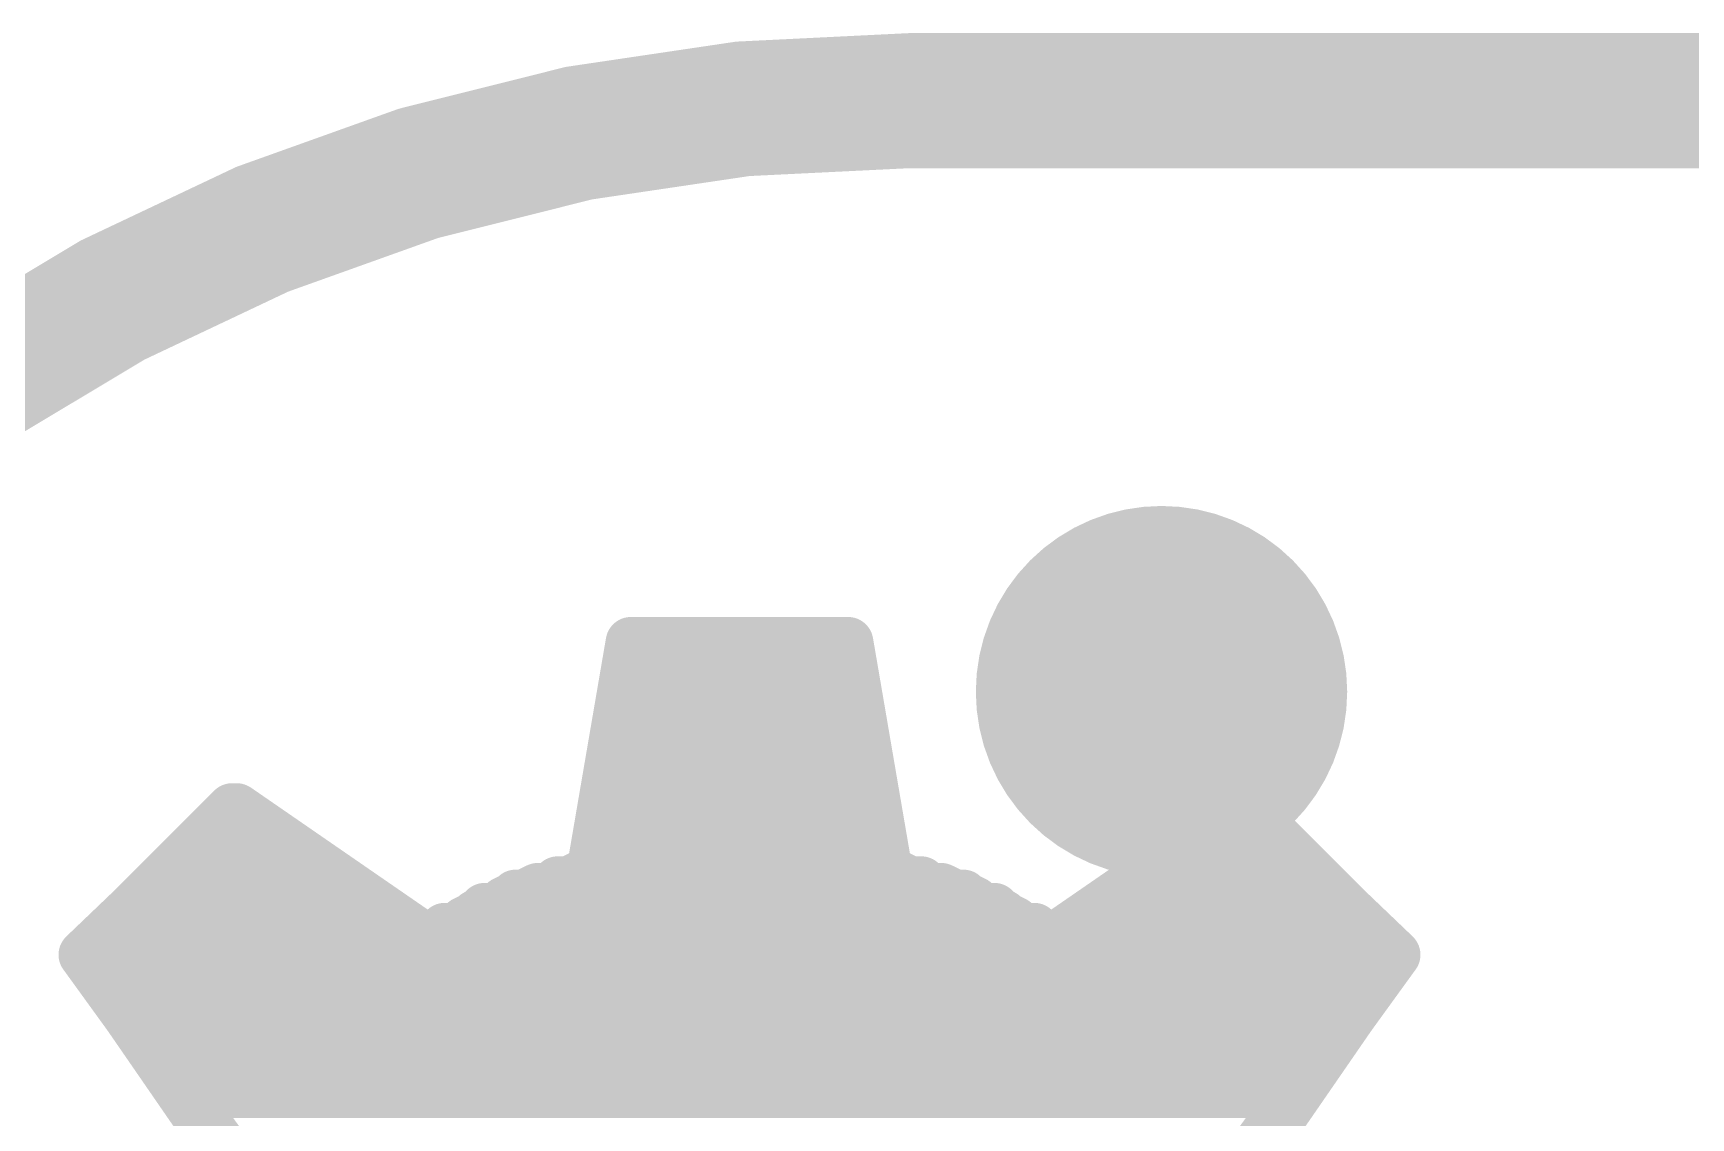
# Model space of a CAD drawing. Extents: x -34 to 73, y -65 to 31.
# Drawn here: x 1.223 to 3.717, y 26.41 to 28.042 of the extents above; entities that cross this region are included whole.
import ezdxf

# ---------------------------------------------------------------- set-up
doc = ezdxf.new("R2010")
doc.units = 0
for name, color, linetype in [('18', 110, 'CONTINUOUS'), ('20', 53, 'CONTINUOUS'), ('21', 41, 'CONTINUOUS'), ('22', 40, 'CONTINUOUS')]:
    doc.layers.add(name, color=color, linetype=linetype)

# ---------------------------------------------------------------- blocks, each defined once
blk = doc.blocks.new('ROUNDV')
at = {"const_width": 0.5}
blk.add_lwpolyline([(0, -0.25, 1), (0, 0.25, 1), (0, -0.25)], format="xyb", dxfattribs=at)

msp = doc.modelspace()

# ---------------------------------------------------------------- linework, layer by layer
at = {"layer": '20'}
for points, const_width in [([(2.54, 27.94, 0.4142), (0, 25.4)], 0.2032), ([(2.54, 27.9908, 1), (2.54, 27.8892)], 0.1016), ([(2.54, 27.8892, 1), (2.54, 27.9908)], 0.1016)]:
    msp.add_lwpolyline(points, format="xyb", dxfattribs=dict(at, const_width=const_width))
at = {"layer": '20', "const_width": 0.2032}
msp.add_lwpolyline([(8.382, 27.94), (2.54, 27.94)], dxfattribs=at)
at = {"layer": '21', "const_width": 0.076}
for points in [[(2.1226, 27.1254), (2.0626, 26.7754)], [(2.4426, 27.1254), (2.1226, 27.1254)], [(2.5026, 26.7754), (2.4426, 27.1254)], [(2.1107, 27.056), (2.4545, 27.056)], [(2.0977, 26.98), (2.4675, 26.98)], [(2.0847, 26.904), (2.4806, 26.904)], [(1.5226, 26.8754), (1.3026, 26.6554)], [(1.8126, 26.6754), (1.5226, 26.8754)], [(3.0426, 26.8754), (2.7526, 26.6754)], [(3.2726, 26.6554), (3.0426, 26.8754)], [(1.4752, 26.828), (1.5913, 26.828)], [(2.0716, 26.828), (2.4936, 26.828)], [(2.9739, 26.828), (3.0921, 26.828)], [(2.0526, 26.7754), (2.0326, 26.7654)], [(2.0626, 26.7754), (2.0526, 26.7754)], [(2.5226, 26.7754), (2.5026, 26.7754)], [(2.5426, 26.7654), (2.5226, 26.7754)], [(1.3992, 26.752), (1.7015, 26.752)], [(1.9826, 26.7554), (1.9626, 26.7454)], [(1.9759, 26.752), (2.5893, 26.752)], [(2.0026, 26.7554), (1.9826, 26.7554)], [(2.0126, 26.7654), (2.0026, 26.7554)], [(2.0326, 26.7654), (2.0126, 26.7654)], [(2.5526, 26.7654), (2.5426, 26.7654)], [(2.5726, 26.7554), (2.5526, 26.7654)], [(2.5826, 26.7554), (2.5726, 26.7554)], [(2.6026, 26.7454), (2.5826, 26.7554)], [(2.8637, 26.752), (3.1716, 26.752)], [(1.9026, 26.7254), (1.8926, 26.7154)], [(1.9226, 26.7254), (1.9026, 26.7254)], [(1.9326, 26.7354), (1.9226, 26.7254)], [(1.9526, 26.7454), (1.9326, 26.7354)], [(1.9626, 26.7454), (1.9526, 26.7454)], [(2.6226, 26.7454), (2.6026, 26.7454)], [(2.6326, 26.7354), (2.6226, 26.7454)], [(2.6526, 26.7254), (2.6326, 26.7354)], [(2.6626, 26.7254), (2.6526, 26.7254)], [(2.6826, 26.7154), (2.6626, 26.7254)], [(1.8726, 26.7054), (1.8626, 26.6954)], [(1.8926, 26.7154), (1.8726, 26.7054)], [(2.6926, 26.7054), (2.6826, 26.7154)], [(2.7126, 26.6954), (2.6926, 26.7054)], [(1.3232, 26.676), (1.8117, 26.676)], [(1.8326, 26.6854), (1.8126, 26.6754)], [(1.8139, 26.676), (2.752, 26.676)], [(1.8426, 26.6954), (1.8326, 26.6854)], [(1.8626, 26.6954), (1.8426, 26.6954)], [(2.7226, 26.6954), (2.7126, 26.6954)], [(2.7426, 26.6854), (2.7226, 26.6954)], [(2.7526, 26.6754), (2.7426, 26.6854)], [(2.7535, 26.676), (3.251, 26.676)], [(1.3026, 26.6554), (1.5026, 26.3654)], [(3.0626, 26.3654), (3.2726, 26.6554)], [(1.3408, 26.6), (3.2325, 26.6)], [(1.3932, 26.524), (3.1775, 26.524)], [(1.4456, 26.448), (3.1224, 26.448)]]:
    msp.add_lwpolyline(points, dxfattribs=at)
at = {"layer": '21', "const_width": 0.038}
for points in [[(2.1226, 27.1444, 1), (2.1226, 27.1064)], [(2.1413, 27.1222, 1), (2.1039, 27.1286)], [(2.4613, 27.1286, 1), (2.4239, 27.1222)], [(2.4426, 27.1064, 1), (2.4426, 27.1444)], [(2.1107, 27.075, 1), (2.1107, 27.037)], [(2.4545, 27.037, 1), (2.4545, 27.075)], [(2.0977, 26.999, 1), (2.0977, 26.961)], [(2.4675, 26.961, 1), (2.4675, 26.999)], [(2.0847, 26.923, 1), (2.0847, 26.885)], [(2.4806, 26.885, 1), (2.4806, 26.923)], [(1.5334, 26.891, 1), (1.5118, 26.8597)], [(1.536, 26.8619, 1), (1.5092, 26.8888)], [(3.0557, 26.8891, 1), (3.0295, 26.8616)], [(3.0534, 26.8597, 1), (3.0318, 26.891)], [(1.4752, 26.847, 1), (1.4752, 26.809)], [(1.5913, 26.809, 1), (1.5913, 26.847)], [(2.0716, 26.847, 1), (2.0716, 26.809)], [(2.4936, 26.809, 1), (2.4936, 26.847)], [(2.9739, 26.847, 1), (2.9739, 26.809)], [(3.0921, 26.809, 1), (3.0921, 26.847)], [(2.0526, 26.7944, 1), (2.0526, 26.7564)], [(2.0611, 26.7584, 1), (2.0441, 26.7924)], [(2.0626, 26.7564, 1), (2.0626, 26.7944)], [(2.5026, 26.7944, 1), (2.5026, 26.7564)], [(2.5311, 26.7924, 1), (2.5141, 26.7584)], [(2.5226, 26.7564, 1), (2.5226, 26.7944)], [(1.3992, 26.771, 1), (1.3992, 26.733)], [(1.7015, 26.733, 1), (1.7015, 26.771)], [(1.9759, 26.771, 1), (1.9759, 26.733)], [(1.9826, 26.7744, 1), (1.9826, 26.7364)], [(1.9911, 26.7384, 1), (1.9741, 26.7724)], [(2.0126, 26.7844, 1), (2.0126, 26.7464)], [(2.026, 26.7519, 1), (1.9992, 26.7788)], [(2.0026, 26.7364, 1), (2.0026, 26.7744)], [(2.0241, 26.7824, 1), (2.0411, 26.7484)], [(2.0326, 26.7464, 1), (2.0326, 26.7844)], [(2.0439, 26.7786, 1), (2.0813, 26.7722)], [(2.4839, 26.7722, 1), (2.5213, 26.7786)], [(2.5426, 26.7844, 1), (2.5426, 26.7464)], [(2.5611, 26.7824, 1), (2.5441, 26.7484)], [(2.5341, 26.7484, 1), (2.5511, 26.7824)], [(2.5526, 26.7464, 1), (2.5526, 26.7844)], [(2.5726, 26.7744, 1), (2.5726, 26.7364)], [(2.5911, 26.7724, 1), (2.5741, 26.7384)], [(2.5641, 26.7384, 1), (2.5811, 26.7724)], [(2.5826, 26.7364, 1), (2.5826, 26.7744)], [(2.5893, 26.733, 1), (2.5893, 26.771)], [(2.8637, 26.771, 1), (2.8637, 26.733)], [(3.1716, 26.733, 1), (3.1716, 26.771)], [(1.9026, 26.7444, 1), (1.9026, 26.7064)], [(1.9241, 26.7524, 1), (1.9411, 26.7184)], [(1.946, 26.7219, 1), (1.9192, 26.7488)], [(1.9226, 26.7064, 1), (1.9226, 26.7444)], [(1.9526, 26.7644, 1), (1.9526, 26.7264)], [(1.9541, 26.7624, 1), (1.9711, 26.7284)], [(1.9611, 26.7284, 1), (1.9441, 26.7624)], [(1.9626, 26.7264, 1), (1.9626, 26.7644)], [(1.9892, 26.7688, 1), (2.016, 26.7419)], [(2.6026, 26.7644, 1), (2.6026, 26.7264)], [(2.5941, 26.7284, 1), (2.6111, 26.7624)], [(2.636, 26.7588, 1), (2.6092, 26.7319)], [(2.6411, 26.7524, 1), (2.6241, 26.7184)], [(2.6192, 26.7219, 1), (2.646, 26.7488)], [(2.6226, 26.7264, 1), (2.6226, 26.7644)], [(2.6526, 26.7444, 1), (2.6526, 26.7064)], [(2.6711, 26.7424, 1), (2.6541, 26.7084)], [(2.6626, 26.7064, 1), (2.6626, 26.7444)], [(1.8641, 26.7224, 1), (1.8811, 26.6884)], [(1.886, 26.6919, 1), (1.8592, 26.7188)], [(1.8792, 26.7288, 1), (1.906, 26.7019)], [(1.9011, 26.6984, 1), (1.8841, 26.7324)], [(1.916, 26.7119, 1), (1.8892, 26.7388)], [(1.9092, 26.7388, 1), (1.936, 26.7119)], [(2.6441, 26.7084, 1), (2.6611, 26.7424)], [(2.696, 26.7288, 1), (2.6692, 26.7019)], [(2.7011, 26.7224, 1), (2.6841, 26.6884)], [(2.6741, 26.6984, 1), (2.6911, 26.7324)], [(1.3232, 26.695, 1), (1.3232, 26.657)], [(1.8139, 26.695, 1), (1.8139, 26.657)], [(1.8117, 26.657, 1), (1.8117, 26.695)], [(1.8192, 26.6988, 1), (1.846, 26.6719)], [(1.8426, 26.7144, 1), (1.8426, 26.6764)], [(1.8411, 26.6684, 1), (1.8241, 26.7024)], [(1.856, 26.6819, 1), (1.8292, 26.7088)], [(1.8492, 26.7088, 1), (1.876, 26.6819)], [(1.8626, 26.6764, 1), (1.8626, 26.7144)], [(2.6792, 26.6919, 1), (2.706, 26.7188)], [(2.7126, 26.7144, 1), (2.7126, 26.6764)], [(2.7311, 26.7124, 1), (2.7141, 26.6784)], [(2.7041, 26.6784, 1), (2.7211, 26.7124)], [(2.7226, 26.6764, 1), (2.7226, 26.7144)], [(2.756, 26.6988, 1), (2.7292, 26.6719)], [(2.7341, 26.6684, 1), (2.7511, 26.7024)], [(2.7535, 26.695, 1), (2.7535, 26.657)], [(2.752, 26.657, 1), (2.752, 26.695)], [(3.251, 26.657, 1), (3.251, 26.695)], [(1.3182, 26.6662, 1), (1.287, 26.6446)], [(1.8041, 26.6924, 1), (1.8211, 26.6584)], [(1.8018, 26.6597, 1), (1.8234, 26.691)], [(2.7418, 26.691, 1), (2.7634, 26.6597)], [(2.7392, 26.6619, 1), (2.766, 26.6888)], [(3.288, 26.6442, 1), (3.2572, 26.6665)], [(1.2892, 26.6688, 1), (1.316, 26.6419)], [(3.2595, 26.6416, 1), (3.2857, 26.6691)], [(1.3408, 26.619, 1), (1.3408, 26.581)], [(3.2325, 26.581, 1), (3.2325, 26.619)], [(1.3932, 26.543, 1), (1.3932, 26.505)], [(3.1775, 26.505, 1), (3.1775, 26.543)], [(1.4456, 26.467, 1), (1.4456, 26.429)], [(3.1224, 26.429, 1), (3.1224, 26.467)]]:
    msp.add_lwpolyline(points, format="xyb", dxfattribs=at)
at = {"layer": '22', "const_width": 0.076}
for points in [[(2.0694, 26.7754), (2.1294, 27.1254)], [(2.1294, 27.1254), (2.4494, 27.1254)], [(2.4494, 27.1254), (2.5094, 26.7754)], [(2.1175, 27.056), (2.4613, 27.056)], [(2.1045, 26.98), (2.4743, 26.98)], [(2.0915, 26.904), (2.4873, 26.904)], [(1.2994, 26.6554), (1.5294, 26.8754)], [(1.5294, 26.8754), (1.8194, 26.6754)], [(2.7594, 26.6754), (3.0494, 26.8754)], [(3.0494, 26.8754), (3.2694, 26.6554)], [(1.4799, 26.828), (1.5981, 26.828)], [(2.0784, 26.828), (2.5004, 26.828)], [(2.9807, 26.828), (3.0968, 26.828)], [(2.0294, 26.7654), (2.0494, 26.7754)], [(2.0494, 26.7754), (2.0694, 26.7754)], [(2.5094, 26.7754), (2.5194, 26.7754)], [(2.5194, 26.7754), (2.5394, 26.7654)], [(1.4004, 26.752), (1.7083, 26.752)], [(1.9694, 26.7454), (1.9894, 26.7554)], [(1.9827, 26.752), (2.5961, 26.752)], [(1.9894, 26.7554), (1.9994, 26.7554)], [(1.9994, 26.7554), (2.0194, 26.7654)], [(2.0194, 26.7654), (2.0294, 26.7654)], [(2.5394, 26.7654), (2.5594, 26.7654)], [(2.5594, 26.7654), (2.5694, 26.7554)], [(2.5694, 26.7554), (2.5894, 26.7554)], [(2.5894, 26.7554), (2.6094, 26.7454)], [(2.8705, 26.752), (3.1728, 26.752)], [(1.8894, 26.7154), (1.9094, 26.7254)], [(1.9094, 26.7254), (1.9194, 26.7254)], [(1.9194, 26.7254), (1.9394, 26.7354)], [(1.9394, 26.7354), (1.9494, 26.7454)], [(1.9494, 26.7454), (1.9694, 26.7454)], [(2.6094, 26.7454), (2.6194, 26.7454)], [(2.6194, 26.7454), (2.6394, 26.7354)], [(2.6394, 26.7354), (2.6494, 26.7254)], [(2.6494, 26.7254), (2.6694, 26.7254)], [(2.6694, 26.7254), (2.6794, 26.7154)], [(1.8594, 26.6954), (1.8794, 26.7054)], [(1.8794, 26.7054), (1.8894, 26.7154)], [(2.6794, 26.7154), (2.6994, 26.7054)], [(2.6994, 26.7054), (2.7094, 26.6954)], [(1.321, 26.676), (1.8185, 26.676)], [(1.8194, 26.6754), (1.8294, 26.6854)], [(1.82, 26.676), (2.7581, 26.676)], [(1.8294, 26.6854), (1.8494, 26.6954)], [(1.8494, 26.6954), (1.8594, 26.6954)], [(2.7094, 26.6954), (2.7294, 26.6954)], [(2.7294, 26.6954), (2.7394, 26.6854)], [(2.7394, 26.6854), (2.7594, 26.6754)], [(2.7603, 26.676), (3.2488, 26.676)], [(1.5094, 26.3654), (1.2994, 26.6554)], [(3.2694, 26.6554), (3.0694, 26.3654)], [(1.3395, 26.6), (3.2312, 26.6)], [(1.3945, 26.524), (3.1788, 26.524)], [(1.4496, 26.448), (3.1264, 26.448)]]:
    msp.add_lwpolyline(points, dxfattribs=at)
at = {"layer": '22', "const_width": 0.038}
for points in [[(2.1294, 27.1444, 1), (2.1294, 27.1064)], [(2.1481, 27.1222, 1), (2.1107, 27.1286)], [(2.4681, 27.1286, 1), (2.4307, 27.1222)], [(2.4494, 27.1064, 1), (2.4494, 27.1444)], [(2.1175, 27.075, 1), (2.1175, 27.037)], [(2.4613, 27.037, 1), (2.4613, 27.075)], [(2.1045, 26.999, 1), (2.1045, 26.961)], [(2.4743, 26.961, 1), (2.4743, 26.999)], [(2.0915, 26.923, 1), (2.0915, 26.885)], [(2.4873, 26.885, 1), (2.4873, 26.923)], [(1.5402, 26.891, 1), (1.5186, 26.8597)], [(1.5425, 26.8616, 1), (1.5163, 26.8891)], [(3.0628, 26.8888, 1), (3.036, 26.8619)], [(3.0602, 26.8597, 1), (3.0386, 26.891)], [(1.4799, 26.847, 1), (1.4799, 26.809)], [(1.5981, 26.809, 1), (1.5981, 26.847)], [(2.0784, 26.847, 1), (2.0784, 26.809)], [(2.5004, 26.809, 1), (2.5004, 26.847)], [(2.9807, 26.847, 1), (2.9807, 26.809)], [(3.0968, 26.809, 1), (3.0968, 26.847)], [(2.0494, 26.7944, 1), (2.0494, 26.7564)], [(2.0579, 26.7584, 1), (2.0409, 26.7924)], [(2.0694, 26.7564, 1), (2.0694, 26.7944)], [(2.5094, 26.7944, 1), (2.5094, 26.7564)], [(2.5279, 26.7924, 1), (2.5109, 26.7584)], [(2.5194, 26.7564, 1), (2.5194, 26.7944)], [(1.4004, 26.771, 1), (1.4004, 26.733)], [(1.7083, 26.733, 1), (1.7083, 26.771)], [(1.9827, 26.771, 1), (1.9827, 26.733)], [(1.9894, 26.7744, 1), (1.9894, 26.7364)], [(1.9909, 26.7724, 1), (2.0079, 26.7384)], [(1.9979, 26.7384, 1), (1.9809, 26.7724)], [(1.9994, 26.7364, 1), (1.9994, 26.7744)], [(2.0194, 26.7844, 1), (2.0194, 26.7464)], [(2.0209, 26.7824, 1), (2.0379, 26.7484)], [(2.0279, 26.7484, 1), (2.0109, 26.7824)], [(2.0294, 26.7464, 1), (2.0294, 26.7844)], [(2.0507, 26.7786, 1), (2.0881, 26.7722)], [(2.4907, 26.7722, 1), (2.5281, 26.7786)], [(2.5394, 26.7844, 1), (2.5394, 26.7464)], [(2.5309, 26.7484, 1), (2.5479, 26.7824)], [(2.5728, 26.7788, 1), (2.546, 26.7519)], [(2.5694, 26.7744, 1), (2.5694, 26.7364)], [(2.5594, 26.7464, 1), (2.5594, 26.7844)], [(2.5979, 26.7724, 1), (2.5809, 26.7384)], [(2.5894, 26.7364, 1), (2.5894, 26.7744)], [(2.5961, 26.733, 1), (2.5961, 26.771)], [(2.8705, 26.771, 1), (2.8705, 26.733)], [(3.1728, 26.733, 1), (3.1728, 26.771)], [(1.9094, 26.7444, 1), (1.9094, 26.7064)], [(1.9179, 26.7084, 1), (1.9009, 26.7424)], [(1.9194, 26.7064, 1), (1.9194, 26.7444)], [(1.926, 26.7488, 1), (1.9528, 26.7219)], [(1.9494, 26.7644, 1), (1.9494, 26.7264)], [(1.9479, 26.7184, 1), (1.9309, 26.7524)], [(1.9628, 26.7319, 1), (1.936, 26.7588)], [(1.9609, 26.7624, 1), (1.9779, 26.7284)], [(1.9694, 26.7264, 1), (1.9694, 26.7644)], [(2.556, 26.7419, 1), (2.5828, 26.7688)], [(2.6094, 26.7644, 1), (2.6094, 26.7264)], [(2.6279, 26.7624, 1), (2.6109, 26.7284)], [(2.6009, 26.7284, 1), (2.6179, 26.7624)], [(2.6194, 26.7264, 1), (2.6194, 26.7644)], [(2.6528, 26.7488, 1), (2.626, 26.7219)], [(2.6494, 26.7444, 1), (2.6494, 26.7064)], [(2.6309, 26.7184, 1), (2.6479, 26.7524)], [(2.6694, 26.7064, 1), (2.6694, 26.7444)], [(1.8809, 26.7324, 1), (1.8979, 26.6984)], [(1.8879, 26.6884, 1), (1.8709, 26.7224)], [(1.9028, 26.7019, 1), (1.876, 26.7288)], [(1.9109, 26.7424, 1), (1.9279, 26.7084)], [(2.636, 26.7119, 1), (2.6628, 26.7388)], [(2.6828, 26.7388, 1), (2.656, 26.7119)], [(2.6879, 26.7324, 1), (2.6709, 26.6984)], [(2.666, 26.7019, 1), (2.6928, 26.7288)], [(2.7128, 26.7188, 1), (2.686, 26.6919)], [(2.6909, 26.6884, 1), (2.7079, 26.7224)], [(1.321, 26.695, 1), (1.321, 26.657)], [(1.82, 26.695, 1), (1.82, 26.657)], [(1.8209, 26.7024, 1), (1.8379, 26.6684)], [(1.8428, 26.6719, 1), (1.816, 26.6988)], [(1.8185, 26.657, 1), (1.8185, 26.695)], [(1.8494, 26.7144, 1), (1.8494, 26.6764)], [(1.8509, 26.7124, 1), (1.8679, 26.6784)], [(1.8579, 26.6784, 1), (1.8409, 26.7124)], [(1.8594, 26.6764, 1), (1.8594, 26.7144)], [(1.866, 26.7188, 1), (1.8928, 26.6919)], [(2.7094, 26.7144, 1), (2.7094, 26.6764)], [(2.696, 26.6819, 1), (2.7228, 26.7088)], [(2.7428, 26.7088, 1), (2.716, 26.6819)], [(2.7479, 26.7024, 1), (2.7309, 26.6684)], [(2.726, 26.6719, 1), (2.7528, 26.6988)], [(2.7294, 26.6764, 1), (2.7294, 26.7144)], [(2.7603, 26.695, 1), (2.7603, 26.657)], [(2.7581, 26.657, 1), (2.7581, 26.695)], [(3.2488, 26.657, 1), (3.2488, 26.695)], [(1.3148, 26.6665, 1), (1.284, 26.6442)], [(1.806, 26.6888, 1), (1.8328, 26.6619)], [(1.8086, 26.6597, 1), (1.8302, 26.691)], [(2.7486, 26.691, 1), (2.7702, 26.6597)], [(2.7509, 26.6584, 1), (2.7679, 26.6924)], [(3.285, 26.6446, 1), (3.2538, 26.6662)], [(1.2863, 26.6691, 1), (1.3125, 26.6416)], [(3.256, 26.6419, 1), (3.2828, 26.6688)], [(1.3395, 26.619, 1), (1.3395, 26.581)], [(3.2312, 26.581, 1), (3.2312, 26.619)], [(1.3945, 26.543, 1), (1.3945, 26.505)], [(3.1788, 26.505, 1), (3.1788, 26.543)], [(1.4496, 26.467, 1), (1.4496, 26.429)], [(3.1264, 26.429, 1), (3.1264, 26.467)]]:
    msp.add_lwpolyline(points, format="xyb", dxfattribs=at)

# ---------------------------------------------------------------- block references
at = {"layer": '18', "xscale": 0.5588, "yscale": 0.5588}
msp.add_blockref('ROUNDV', (2.921, 27.051), dxfattribs=at)
msp.add_blockref('ROUNDV', (2.921, 27.051), dxfattribs=at)

doc.saveas('drawing.dxf')
